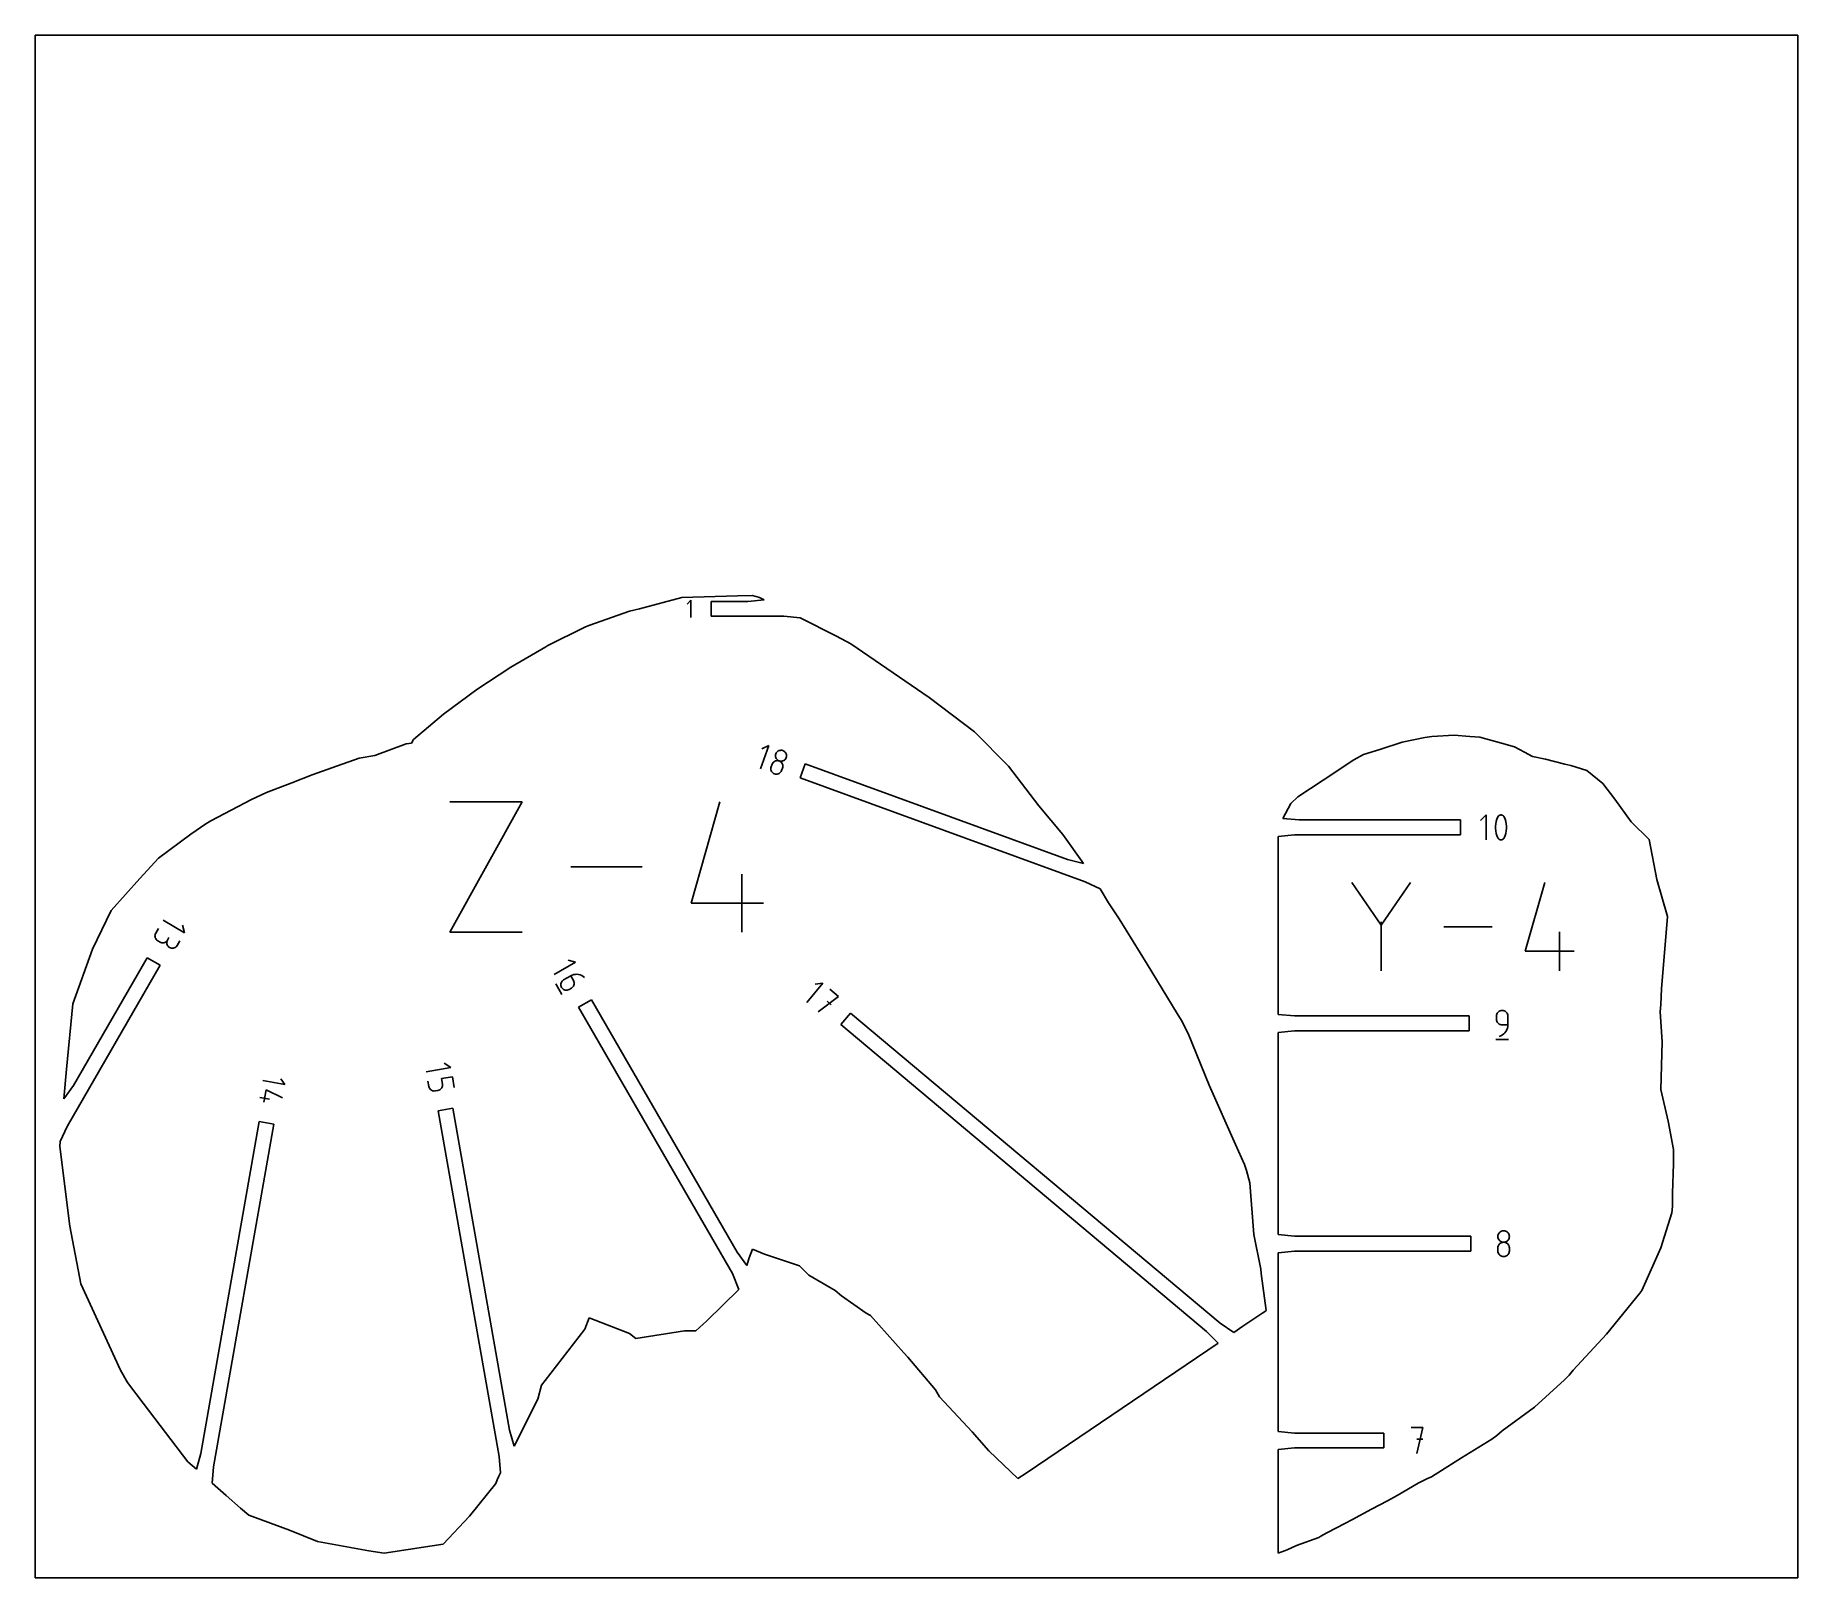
# Model space of a CAD drawing. Extents: x 0 to 480, y 0 to 420.
import ezdxf

# ---------------------------------------------------------------- set-up
doc = ezdxf.new("R2010")
doc.units = 0

msp = doc.modelspace()

# ---------------------------------------------------------------- linework, layer by layer
at = {"layer": 'annotation', "color": 1}
for p, q in [((178.543782, 266.167638), (177.503689, 265.127252)), ((178.543782, 261.489127), (178.543782, 266.167638)), ((197.514067, 220.259059), (199.826612, 226.612724)), ((199.826612, 226.612724), (197.899858, 225.713933)), ((200.409223, 220.800643), (200.339668, 220.538666)), ((200.665044, 221.503507), (200.409223, 220.800643)), ((200.409223, 220.800643), (200.409223, 220.800643)), ((200.780151, 221.748926), (200.665044, 221.503507)), ((200.932716, 221.963905), (200.780151, 221.748926)), ((201.117269, 222.145899), (200.932716, 221.963905)), ((201.328341, 222.292359), (201.117269, 222.145899)), ((201.560463, 222.400737), (201.328341, 222.292359)), ((201.808165, 222.468486), (201.560463, 222.400737)), ((201.623801, 224.066793), (201.602485, 223.803938)), ((201.602485, 223.803938), (201.626895, 223.545809)), ((201.693406, 224.328907), (201.623801, 224.066793)), ((201.626895, 223.545809), (201.694468, 223.297875)), ((201.808124, 224.573259), (201.693406, 224.328907)), ((201.693406, 224.328907), (201.693406, 224.328907)), ((201.694468, 223.297875), (201.80264, 223.065602)), ((201.80264, 223.065602), (201.948848, 222.854459)), ((201.960387, 224.787407), (201.808124, 224.573259)), ((202.065978, 222.493057), (201.808165, 222.468486)), ((201.948848, 222.854459), (202.13053, 222.669912)), ((202.144712, 224.968776), (201.960387, 224.787407)), ((202.328433, 222.471905), (202.065978, 222.493057)), ((202.13053, 222.669912), (202.345121, 222.51743)), ((202.355621, 225.114788), (202.144712, 224.968776)), ((202.59006, 222.40248), (202.328433, 222.471905)), ((202.345121, 222.51743), (202.59006, 222.40248)), ((202.587634, 225.222866), (202.355621, 225.114788)), ((202.83527, 225.290433), (202.587634, 225.222866)), ((202.835108, 222.287505), (202.59006, 222.40248)), ((202.59006, 222.40248), (202.59006, 222.40248)), ((202.59006, 222.40248), (202.59006, 222.40248)), ((202.59006, 222.40248), (202.851582, 222.333094)), ((203.049768, 222.135039), (202.835108, 222.287505)), ((203.093049, 225.314911), (202.83527, 225.290433)), ((202.851582, 222.333094), (203.113982, 222.311965)), ((203.231486, 221.950539), (203.049768, 222.135039)), ((203.355491, 225.293724), (203.093049, 225.314911)), ((203.113982, 222.311965), (203.371783, 222.336553)), ((203.377704, 221.739464), (203.231486, 221.950539)), ((203.617116, 225.224294), (203.355491, 225.293724)), ((203.371783, 222.336553), (203.619505, 222.404317)), ((203.485867, 221.507269), (203.377704, 221.739464)), ((203.55342, 221.259413), (203.485867, 221.507269)), ((203.577807, 221.001353), (203.55342, 221.259413)), ((203.556471, 220.738546), (203.577807, 221.001353)), ((203.862161, 225.109311), (203.617116, 225.224294)), ((203.617116, 225.224294), (203.617116, 225.224294)), ((203.619505, 222.404317), (203.851672, 222.512717)), ((203.851672, 222.512717), (204.062804, 222.659211)), ((204.076823, 224.956847), (203.862161, 225.109311)), ((204.062804, 222.659211), (204.247425, 222.841258)), ((204.258558, 224.772398), (204.076823, 224.956847)), ((204.247425, 222.841258), (204.400057, 223.056319)), ((204.404827, 224.561462), (204.258558, 224.772398)), ((204.400057, 223.056319), (204.51522, 223.301851)), ((204.513088, 224.329534), (204.404827, 224.561462)), ((204.580799, 224.082113), (204.513088, 224.329534)), ((204.51522, 223.301851), (204.584406, 223.562775)), ((204.51522, 223.301851), (204.51522, 223.301851)), ((204.605419, 223.824694), (204.580799, 224.082113)), ((204.584406, 223.562775), (204.605419, 223.824694)), ((200.339668, 220.538666), (200.318485, 220.276177)), ((200.318485, 220.276177), (200.343088, 220.018578)), ((200.343088, 220.018578), (200.410889, 219.771272)), ((200.410889, 219.771272), (200.519302, 219.539661)), ((200.519302, 219.539661), (200.665739, 219.329146)), ((200.665739, 219.329146), (200.847614, 219.14513)), ((200.847614, 219.14513), (201.062339, 218.993014)), ((201.062339, 218.993014), (201.307327, 218.8782)), ((201.307327, 218.8782), (201.307327, 218.8782)), ((201.307327, 218.8782), (201.568799, 218.808677)), ((201.568799, 218.808677), (201.831066, 218.787183)), ((201.831066, 218.787183), (202.088674, 218.811241)), ((202.088674, 218.811241), (202.336167, 218.878376)), ((202.336167, 218.878376), (202.568093, 218.986114)), ((202.568093, 218.986114), (202.778997, 219.13198)), ((202.778997, 219.13198), (202.963425, 219.313497)), ((202.963425, 219.313497), (203.115923, 219.528191)), ((203.115923, 219.528191), (203.231037, 219.773587)), ((203.231037, 219.773587), (203.486859, 220.476451)), ((203.486859, 220.476451), (203.556471, 220.738546)), ((203.486859, 220.476451), (203.486859, 220.476451)), ((112.86403, 175.807709), (132.572173, 211.301954)), ((132.572173, 211.301954), (112.86403, 211.301954)), ((178.600503, 183.698534), (186.471295, 211.301954)), ((395.144111, 207.69802), (393.638121, 206.191605)), ((395.144111, 200.923825), (395.144111, 207.69802)), ((398.074247, 206.550957), (397.87949, 205.922592)), ((398.333923, 207.161612), (398.074247, 206.550957)), ((398.421369, 207.307032), (398.333923, 207.161612)), ((398.333923, 207.161612), (398.333923, 207.161612)), ((398.530351, 207.430955), (398.421369, 207.307032)), ((398.657259, 207.532182), (398.530351, 207.430955)), ((398.798484, 207.609515), (398.657259, 207.532182)), ((398.95042, 207.661753), (398.798484, 207.609515)), ((399.109457, 207.687698), (398.95042, 207.661753)), ((399.271987, 207.68615), (399.109457, 207.687698)), ((399.434401, 207.655911), (399.271987, 207.68615)), ((399.593092, 207.595779), (399.434401, 207.655911)), ((399.653841, 207.563856), (399.593092, 207.595779)), ((399.593092, 207.595779), (399.593092, 207.595779)), ((399.712136, 207.527188), (399.653841, 207.563856)), ((399.767693, 207.486066), (399.712136, 207.527188)), ((399.82023, 207.440779), (399.767693, 207.486066)), ((399.869462, 207.391618), (399.82023, 207.440779)), ((399.915106, 207.338873), (399.869462, 207.391618)), ((399.95688, 207.282834), (399.915106, 207.338873)), ((399.994501, 207.223792), (399.95688, 207.282834)), ((400.027684, 207.162037), (399.994501, 207.223792)), ((400.288618, 206.550123), (400.027684, 207.162037)), ((400.027684, 207.162037), (400.027684, 207.162037)), ((400.484319, 205.920814), (400.288618, 206.550123)), ((397.749652, 205.281528), (397.684733, 204.632775)), ((397.684733, 204.632775), (397.684733, 203.981344)), ((397.684733, 203.981344), (397.749652, 203.332245)), ((397.87949, 205.922592), (397.749652, 205.281528)), ((397.749652, 203.332245), (397.87949, 202.690489)), ((397.87949, 202.690489), (398.074247, 202.061085)), ((398.074247, 202.061085), (398.333923, 201.449045)), ((400.027684, 201.44947), (400.288618, 202.060251)), ((400.288618, 202.060251), (400.484319, 202.688711)), ((400.614786, 205.279121), (400.484319, 205.920814)), ((400.484319, 202.688711), (400.614786, 203.329838)), ((400.68002, 204.630053), (400.614786, 205.279121)), ((400.614786, 203.329838), (400.68002, 203.978622)), ((400.68002, 203.978622), (400.68002, 204.630053)), ((398.333923, 201.449045), (398.333923, 201.449045)), ((398.333923, 201.449045), (398.366985, 201.387413)), ((398.366985, 201.387413), (398.404328, 201.328665)), ((398.404328, 201.328665), (398.445792, 201.27298)), ((398.445792, 201.27298), (398.491222, 201.220537)), ((398.491222, 201.220537), (398.540459, 201.171513)), ((398.540459, 201.171513), (398.593347, 201.126087)), ((398.593347, 201.126087), (398.649727, 201.084437)), ((398.649727, 201.084437), (398.709443, 201.046741)), ((398.709443, 201.046741), (398.772338, 201.013179)), ((398.772338, 201.013179), (398.772338, 201.013179)), ((398.772338, 201.013179), (398.929779, 200.954323)), ((398.929779, 200.954323), (399.091247, 200.925083)), ((399.091247, 200.925083), (399.253094, 200.924265)), ((399.253094, 200.924265), (399.411667, 200.950678)), ((399.411667, 200.950678), (399.563318, 201.003129)), ((399.563318, 201.003129), (399.704395, 201.080426)), ((399.704395, 201.080426), (399.831249, 201.181377)), ((399.831249, 201.181377), (399.940228, 201.304789)), ((399.940228, 201.304789), (400.027684, 201.44947)), ((400.027684, 201.44947), (400.027684, 201.44947)), ((165.2935, 193.554832), (145.885854, 193.554832)), ((192.4011, 175.807709), (192.4011, 191.571552)), ((366.554975, 177.670694), (358.529191, 189.277073)), ((374.57925, 189.277073), (366.554975, 177.670694)), ((405.781578, 170.564578), (411.117012, 189.276318)), ((198.308646, 183.698534), (178.600503, 183.698534)), ((34.818482, 179.008664), (40.674051, 175.62795)), ((40.674051, 175.62795), (40.123492, 177.681506)), ((366.554975, 178.604696), (366.554975, 165.21481)), ((32.619648, 175.011666), (32.598917, 174.753515)), ((32.598917, 174.753515), (32.622445, 174.497979)), ((32.686235, 175.26663), (32.619648, 175.011666)), ((32.622445, 174.497979), (32.688632, 174.250863)), ((32.800276, 175.512604), (32.686235, 175.26663)), ((32.688632, 174.250863), (32.79588, 174.017967)), ((32.79588, 174.017967), (32.942592, 173.805096)), ((33.551004, 176.812903), (32.800276, 175.512604)), ((32.800276, 175.512604), (32.800276, 175.512604)), ((32.942592, 173.805096), (33.127168, 173.618051)), ((33.127168, 173.618051), (33.348011, 173.462637)), ((33.348011, 173.462637), (33.999079, 173.086743)), ((33.999079, 173.086743), (33.999079, 173.086743)), ((33.999079, 173.086743), (34.243996, 172.973251)), ((34.243996, 172.973251), (34.498218, 172.906955)), ((34.498218, 172.906955), (34.755911, 172.886343)), ((34.755911, 172.886343), (35.01124, 172.909904)), ((35.01124, 172.909904), (35.258374, 172.976125)), ((35.258374, 172.976125), (35.491477, 173.083495)), ((35.491477, 173.083495), (35.704716, 173.230501)), ((35.704716, 173.230501), (35.892258, 173.415631)), ((35.867724, 173.136388), (35.847129, 172.878159)), ((35.847129, 172.878159), (35.870882, 172.622493)), ((35.934245, 173.39139), (35.867724, 173.136388)), ((35.892258, 173.415631), (36.04827, 173.637374)), ((36.04827, 173.637374), (35.934245, 173.39139)), ((36.04827, 173.637374), (36.424164, 174.288442)), ((36.424164, 174.288442), (36.04827, 173.637374)), ((36.04827, 173.637374), (36.04827, 173.637374)), ((38.648868, 172.135918), (39.399596, 173.436217)), ((132.572173, 175.807709), (112.86403, 175.807709)), ((396.761059, 177.245941), (383.605051, 177.245941)), ((415.136694, 165.215564), (415.136694, 175.901521)), ((35.870882, 172.622493), (35.937406, 172.375182)), ((35.937406, 172.375182), (36.045125, 172.142015)), ((36.045125, 172.142015), (36.192461, 171.928783)), ((36.192461, 171.928783), (36.377838, 171.741277)), ((36.377838, 171.741277), (36.599677, 171.585287)), ((36.599677, 171.585287), (36.599677, 171.585287)), ((36.599677, 171.585287), (36.844594, 171.471794)), ((36.844594, 171.471794), (37.098816, 171.405499)), ((37.098816, 171.405499), (37.356509, 171.384887)), ((37.356509, 171.384887), (37.611838, 171.408448)), ((37.611838, 171.408448), (37.858972, 171.474669)), ((37.858972, 171.474669), (38.092075, 171.582039)), ((38.092075, 171.582039), (38.305314, 171.729045)), ((38.305314, 171.729045), (38.492857, 171.914175)), ((38.492857, 171.914175), (38.648868, 172.135918)), ((147.157265, 167.59448), (145.103553, 168.14446)), ((419.141287, 170.564578), (405.781578, 170.564578)), ((141.301696, 164.213765), (147.157265, 167.59448)), ((145.817351, 163.893341), (143.871126, 162.769687)), ((146.229764, 164.093058), (145.817351, 163.893341)), ((146.568079, 162.593042), (145.817351, 163.893341)), ((146.65856, 164.228573), (146.229764, 164.093058)), ((147.096997, 164.300674), (146.65856, 164.228573)), ((147.538334, 164.310146), (147.096997, 164.300674)), ((147.975832, 164.257777), (147.538334, 164.310146)), ((148.402749, 164.144353), (147.975832, 164.257777)), ((148.812344, 163.970661), (148.402749, 164.144353)), ((149.197878, 163.737489), (148.812344, 163.970661)), ((149.552609, 163.445622), (149.197878, 163.737489)), ((149.552609, 163.445622), (149.552609, 163.445622)), ((141.743385, 161.75838), (143.433742, 158.830596)), ((143.142981, 161.731848), (143.119321, 161.476156)), ((143.119321, 161.476156), (143.139921, 161.21803)), ((143.139921, 161.21803), (143.206328, 160.963305)), ((143.209357, 161.979276), (143.142981, 161.731848)), ((143.206328, 160.963305), (143.320086, 160.717812)), ((143.316905, 162.212606), (143.209357, 161.979276)), ((143.464079, 162.426006), (143.316905, 162.212606)), ((143.320086, 160.717812), (143.320086, 160.717812)), ((143.320086, 160.717812), (143.476089, 160.496065)), ((143.649334, 162.613644), (143.464079, 162.426006)), ((143.476089, 160.496065), (143.663633, 160.310935)), ((143.871126, 162.769687), (143.649334, 162.613644)), ((143.663633, 160.310935), (143.876919, 160.163956)), ((143.871126, 162.769687), (143.871126, 162.769687)), ((143.876919, 160.163956), (144.110151, 160.056661)), ((144.110151, 160.056661), (144.357531, 159.990581)), ((144.357531, 159.990581), (144.613261, 159.967252)), ((144.613261, 159.967252), (144.871544, 159.988204)), ((144.871544, 159.988204), (145.126584, 160.054972)), ((145.126584, 160.054972), (145.372582, 160.169089)), ((145.372582, 160.169089), (146.020344, 160.543075)), ((146.020344, 160.543075), (146.242058, 160.698992)), ((146.020344, 160.543075), (146.020344, 160.543075)), ((146.242058, 160.698992), (146.427096, 160.886303)), ((146.427096, 160.886303), (146.573944, 161.099253)), ((146.682229, 162.34713), (146.568079, 162.593042)), ((146.573944, 161.099253), (146.681083, 161.332085)), ((146.681083, 161.332085), (146.746999, 161.579045)), ((146.749088, 162.092323), (146.682229, 162.34713)), ((146.746999, 161.579045), (146.770172, 161.834376)), ((146.770172, 161.834376), (146.749088, 162.092323)), ((210.135455, 156.676047), (214.479263, 161.852796)), ((214.479263, 161.852796), (212.362449, 161.667298)), ((218.722259, 158.292499), (216.42022, 160.22414)), ((213.227593, 154.081434), (218.722259, 158.292499)), ((216.787895, 155.987213), (215.637037, 156.952897)), ((398.14271, 153.683047), (398.026878, 153.43913)), ((398.297151, 153.901615), (398.14271, 153.683047)), ((398.485745, 154.090394), (398.297151, 153.901615)), ((398.704036, 154.244947), (398.485745, 154.090394)), ((398.94757, 154.360836), (398.704036, 154.244947)), ((399.211888, 154.433624), (398.94757, 154.360836)), ((399.492537, 154.458873), (399.211888, 154.433624)), ((399.773767, 154.433624), (399.492537, 154.458873)), ((399.492537, 154.458873), (399.492537, 154.458873)), ((400.038395, 154.360836), (399.773767, 154.433624)), ((400.282019, 154.244947), (400.038395, 154.360836)), ((400.500238, 154.090394), (400.282019, 154.244947)), ((400.68865, 153.901615), (400.500238, 154.090394)), ((400.842855, 153.683047), (400.68865, 153.901615)), ((400.95845, 153.43913), (400.842855, 153.683047)), ((397.954111, 153.174299), (397.928865, 152.892993)), ((397.928865, 152.892993), (397.928865, 152.110054)), ((397.928865, 152.110054), (397.928865, 152.110054)), ((397.928865, 152.110054), (397.954111, 151.828763)), ((398.026878, 153.43913), (397.954111, 153.174299)), ((397.954111, 151.828763), (398.026878, 151.563973)), ((398.026878, 151.563973), (398.14271, 151.320114)), ((398.14271, 151.320114), (398.297151, 151.101616)), ((398.297151, 151.101616), (398.485745, 150.912911)), ((398.485745, 150.912911), (398.704036, 150.758427)), ((398.704036, 150.758427), (398.94757, 150.642597)), ((398.94757, 150.642597), (399.211888, 150.569849)), ((399.211888, 150.569849), (399.492537, 150.544616)), ((399.492537, 150.544616), (401.056208, 150.544616)), ((400.536215, 148.779085), (400.75735, 149.181344)), ((400.75735, 149.181344), (400.920555, 149.613512)), ((400.920555, 149.613512), (401.021588, 150.069848)), ((401.031035, 153.174299), (400.95845, 153.43913)), ((401.021588, 150.069848), (401.056208, 150.544616)), ((401.056208, 152.892993), (401.031035, 153.174299)), ((401.056208, 150.544616), (401.056208, 152.892993)), ((401.056208, 152.892993), (401.056208, 152.892993)), ((397.733462, 146.537073), (401.254262, 146.537073)), ((398.710039, 147.417273), (399.157203, 147.583908)), ((398.710039, 147.417273), (398.710039, 147.417273)), ((399.157203, 147.583908), (399.567644, 147.809146)), ((399.567644, 147.809146), (399.93712, 148.087247)), ((399.93712, 148.087247), (400.261391, 148.412473)), ((400.261391, 148.412473), (400.536215, 148.779085)), ((113.151238, 138.915629), (111.409485, 140.134852)), ((61.939483, 135.365264), (67.956187, 134.304356)), ((67.956187, 134.304356), (66.854072, 135.877866)), ((106.492531, 137.74152), (113.151238, 138.915629)), ((106.932785, 135.244713), (107.19351, 133.766068)), ((110.626267, 135.895974), (113.591493, 136.418823)), ((110.886993, 134.417328), (110.626267, 135.895974)), ((110.910074, 134.147645), (110.886993, 134.417328)), ((113.591493, 136.418823), (114.112943, 133.461532)), ((61.129183, 130.769821), (63.801345, 130.298646)), ((62.290199, 129.532567), (62.879267, 132.873335)), ((62.879267, 132.873335), (67.323125, 130.714087)), ((107.19351, 133.766068), (107.19351, 133.766068)), ((107.19351, 133.766068), (107.264167, 133.504887)), ((107.264167, 133.504887), (107.377031, 133.267071)), ((107.377031, 133.267071), (107.52717, 133.056093)), ((107.52717, 133.056093), (107.70965, 132.87543)), ((107.70965, 132.87543), (107.919541, 132.728555)), ((107.919541, 132.728555), (108.151909, 132.618944)), ((108.151909, 132.618944), (108.401822, 132.550072)), ((108.401822, 132.550072), (108.664347, 132.525413)), ((108.664347, 132.525413), (108.934551, 132.548442)), ((108.934551, 132.548442), (109.67116, 132.678326)), ((109.67116, 132.678326), (109.932819, 132.749064)), ((109.67116, 132.678326), (109.67116, 132.678326)), ((109.932819, 132.749064), (110.170739, 132.86193)), ((110.170739, 132.86193), (110.381532, 133.011991)), ((110.381532, 133.011991), (110.561812, 133.194317)), ((110.561812, 133.194317), (110.708193, 133.403977)), ((110.708193, 133.403977), (110.817288, 133.636038)), ((110.817288, 133.636038), (110.885711, 133.885572)), ((110.885711, 133.885572), (110.910074, 134.147645)), ((398.363427, 93.199028), (398.338196, 92.919036)), ((398.338196, 92.919036), (398.338196, 92.919036)), ((398.338196, 92.919036), (398.363442, 92.63773)), ((398.436158, 93.462834), (398.363427, 93.199028)), ((398.363442, 92.63773), (398.436208, 92.3729)), ((398.551942, 93.705983), (398.436158, 93.462834)), ((398.436208, 92.3729), (398.55204, 92.128982)), ((398.706336, 93.923999), (398.551942, 93.705983)), ((398.55204, 92.128982), (398.706481, 91.910415)), ((398.894894, 94.112408), (398.706336, 93.923999)), ((398.706481, 91.910415), (398.895075, 91.721636)), ((399.113171, 94.266737), (398.894894, 94.112408)), ((398.895075, 91.721636), (399.113367, 91.567083)), ((399.356722, 94.382512), (399.113171, 94.266737)), ((399.356722, 91.255125), (399.113171, 91.139247)), ((399.113367, 91.567083), (399.3569, 91.451193)), ((399.621103, 94.455257), (399.356722, 94.382512)), ((399.621103, 91.327909), (399.356722, 91.255125)), ((399.3569, 91.451193), (399.621219, 91.378406)), ((399.901868, 94.4805), (399.621103, 94.455257)), ((399.901868, 91.353157), (399.621103, 91.327909)), ((399.621219, 91.378406), (399.901868, 91.353157)), ((400.182632, 94.455257), (399.901868, 94.4805)), ((399.901868, 94.4805), (399.901868, 94.4805)), ((399.901868, 91.353157), (400.182516, 91.378406)), ((400.182632, 91.327923), (399.901868, 91.353157)), ((399.901868, 91.353157), (399.901868, 91.353157)), ((399.901868, 91.353157), (399.901868, 91.353157)), ((400.182516, 91.378406), (400.446835, 91.451193)), ((400.447013, 94.382512), (400.182632, 94.455257)), ((400.447013, 91.255176), (400.182632, 91.327923)), ((400.446835, 91.451193), (400.690368, 91.567083)), ((400.690564, 94.266737), (400.447013, 94.382512)), ((400.690564, 91.139345), (400.447013, 91.255176)), ((400.690368, 91.567083), (400.90866, 91.721636)), ((400.908841, 94.112408), (400.690564, 94.266737)), ((400.90866, 91.721636), (401.097254, 91.910415)), ((401.097399, 93.923999), (400.908841, 94.112408)), ((401.097254, 91.910415), (401.251695, 92.128982)), ((401.251793, 93.705983), (401.097399, 93.923999)), ((401.251695, 92.128982), (401.367527, 92.3729)), ((401.367577, 93.462834), (401.251793, 93.705983)), ((401.367527, 92.3729), (401.440293, 92.63773)), ((401.440308, 93.199028), (401.367577, 93.462834)), ((401.440293, 92.63773), (401.465539, 92.919036)), ((401.465539, 92.919036), (401.440308, 93.199028)), ((401.465539, 92.919036), (401.465539, 92.919036)), ((398.363427, 90.068893), (398.338196, 89.787719)), ((398.338196, 89.787719), (398.338196, 89.008754)), ((398.338196, 89.008754), (398.338196, 89.008754)), ((398.338196, 89.008754), (398.363442, 88.727599)), ((398.436158, 90.333622), (398.363427, 90.068893)), ((398.363442, 88.727599), (398.436208, 88.463174)), ((398.551942, 90.577462), (398.436158, 90.333622)), ((398.436208, 88.463174), (398.55204, 88.219844)), ((398.706336, 90.795975), (398.551942, 90.577462)), ((398.55204, 88.219844), (398.706481, 88.001974)), ((398.894894, 90.984717), (398.706336, 90.795975)), ((398.706481, 88.001974), (398.895075, 87.813927)), ((399.113171, 91.139247), (398.894894, 90.984717)), ((398.895075, 87.813927), (399.113367, 87.660071)), ((399.113367, 87.660071), (399.3569, 87.544769)), ((399.3569, 87.544769), (399.621219, 87.472387)), ((399.621219, 87.472387), (399.901868, 87.44729)), ((399.901868, 87.44729), (400.182516, 87.472387)), ((399.901868, 87.44729), (399.901868, 87.44729)), ((400.182516, 87.472387), (400.446835, 87.544769)), ((400.446835, 87.544769), (400.690368, 87.660071)), ((400.690368, 87.660071), (400.90866, 87.813927)), ((400.908841, 90.984862), (400.690564, 91.139345)), ((400.90866, 87.813927), (401.097254, 88.001974)), ((401.097399, 90.796156), (400.908841, 90.984862)), ((401.097254, 88.001974), (401.251695, 88.219844)), ((401.251793, 90.577659), (401.097399, 90.796156)), ((401.251695, 88.219844), (401.367527, 88.463174)), ((401.367577, 90.3338), (401.251793, 90.577659)), ((401.367527, 88.463174), (401.440293, 88.727599)), ((401.440308, 90.06901), (401.367577, 90.3338)), ((401.440293, 88.727599), (401.465539, 89.008754)), ((401.465539, 89.787719), (401.440308, 90.06901)), ((401.465539, 89.008754), (401.465539, 89.787719)), ((401.465539, 89.787719), (401.465539, 89.787719)), ((377.854068, 40.900369), (374.722751, 40.900369)), ((376.28863, 33.858769), (377.854068, 40.900369)), ((377.854068, 37.764635), (376.28863, 37.764635))]:
    msp.add_line(p, q, dxfattribs=at)
at = {"layer": 'boundary', "color": 5}
for p, q in [((176.123656, 266.869457), (164.539352, 263.799048)), ((191.261885, 267.347026), (176.123656, 266.869457)), ((184.047314, 261.802882), (184.047315, 265.853883)), ((184.047315, 265.853883), (194.043499, 265.853883)), ((195.299566, 267.448581), (191.261885, 267.347026)), ((194.043499, 265.853883), (198.498814, 266.293983)), ((197.258387, 266.91667), (195.299566, 267.448581)), ((198.498814, 266.293983), (197.258387, 266.91667)), ((150.731868, 259.277452), (149.634236, 258.796938)), ((161.831494, 263.18984), (150.731868, 259.277452)), ((164.539352, 263.799048), (161.831494, 263.18984)), ((203.847072, 261.802883), (184.047314, 261.802882)), ((208.302385, 261.362783), (203.847072, 261.802883)), ((218.175667, 256.341092), (208.302385, 261.362783)), ((149.634236, 258.796938), (139.565068, 253.812921)), ((222.090117, 254.337113), (218.175667, 256.341092)), ((139.015255, 253.497009), (129.478358, 247.975723)), ((139.565068, 253.812921), (139.015255, 253.497009)), ((243.438998, 239.707017), (222.090117, 254.337113)), ((129.478358, 247.975723), (120.233954, 241.855664)), ((120.233954, 241.855664), (111.153344, 235.129567)), ((255.770027, 230.337595), (243.438998, 239.707017)), ((111.153344, 235.129567), (103.046082, 228.253457)), ((101.048984, 227.103892), (92.508906, 223.91434)), ((102.425413, 227.242987), (101.048984, 227.103892)), ((103.046082, 228.253457), (102.425413, 227.242987)), ((265.09749, 220.968519), (255.770027, 230.337595)), ((372.232108, 227.562285), (366.193532, 225.551388)), ((378.435451, 228.743809), (372.232108, 227.562285)), ((380.319552, 229.025902), (378.435451, 228.743809)), ((386.389634, 229.44098), (380.319552, 229.025902)), ((390.739151, 229.045971), (386.389634, 229.44098)), ((393.441779, 228.891772), (390.739151, 229.045971)), ((399.276035, 227.238996), (393.441779, 228.891772)), ((402.856915, 226.26464), (399.276035, 227.238996)), ((405.586668, 224.756223), (402.856915, 226.26464)), ((88.252323, 223.197264), (80.770161, 220.483855)), ((92.508906, 223.91434), (88.252323, 223.197264)), ((208.309765, 217.771936), (209.695288, 221.57863)), ((209.695288, 221.57863), (281.123734, 195.580802)), ((273.349774, 210.144119), (265.09749, 220.968519)), ((359.068935, 222.750026), (350.735732, 217.165805)), ((361.726804, 224.126101), (359.068935, 222.750026)), ((366.193532, 225.551388), (361.726804, 224.126101)), ((407.749325, 223.622101), (405.586668, 224.756223)), ((411.286701, 222.887403), (407.749325, 223.622101)), ((416.590684, 221.56756), (411.286701, 222.887403)), ((418.236149, 221.191113), (416.590684, 221.56756)), ((422.554768, 219.800833), (418.236149, 221.191113)), ((69.871502, 216.405793), (62.989753, 213.839844)), ((75.436597, 218.656411), (69.871502, 216.405793)), ((80.770161, 220.483855), (75.436597, 218.656411)), ((285.940794, 189.516552), (208.309765, 217.771936)), ((350.735732, 217.165805), (343.856648, 212.612428)), ((426.956842, 216.223011), (422.554768, 219.800833)), ((430.208165, 211.97753), (426.956842, 216.223011)), ((58.895295, 211.898057), (47.832188, 206.065138)), ((62.989753, 213.839844), (58.895295, 211.898057)), ((343.856648, 212.612428), (341.921463, 210.803204)), ((434.666496, 205.821055), (430.208165, 211.97753)), ((279.816903, 202.337622), (273.349774, 210.144119)), ((341.921463, 210.803204), (339.796361, 206.776522)), ((339.796361, 206.776522), (344.251676, 206.336422)), ((42.356915, 202.481048), (33.54268, 195.964624)), ((46.427849, 205.267924), (42.356915, 202.481048)), ((47.832188, 206.065138), (46.427849, 205.267924)), ((285.460883, 194.470554), (279.816903, 202.337622)), ((342.935372, 202.285422), (338.480057, 201.845322)), ((338.480057, 201.845322), (338.480057, 153.403673)), ((388.182558, 202.285422), (342.935372, 202.285422)), ((344.251676, 206.336422), (388.182558, 206.336422)), ((388.182558, 206.336422), (388.182558, 202.285422)), ((439.52509, 201.007296), (434.666496, 205.821055)), ((441.662583, 190.120996), (439.52509, 201.007296)), ((33.54268, 195.964624), (28.476165, 190.368397)), ((281.123734, 195.580802), (285.460883, 194.470554)), ((28.476165, 190.368397), (20.707439, 181.681972)), ((289.976897, 187.579186), (285.940794, 189.516552)), ((292.326636, 183.77585), (289.976897, 187.579186)), ((444.566742, 180.068942), (441.662583, 190.120996)), ((295.158995, 179.431177), (292.326636, 183.77585)), ((20.707439, 181.681972), (15.632122, 171.161639)), ((302.853354, 167.033998), (295.158995, 179.431177)), ((442.91409, 160.332873), (444.566742, 180.068942)), ((15.632122, 171.161639), (10.233036, 156.295147)), ((10.401591, 134.00694), (30.49449, 168.808862)), ((30.49449, 168.808862), (34.002759, 166.783361)), ((34.002759, 166.783361), (8.648419, 122.868356)), ((310.967098, 153.661671), (302.853354, 167.033998)), ((442.6973, 156.048145), (442.91409, 160.332873)), ((10.233036, 156.295147), (8.485711, 138.465323)), ((147.972988, 155.369177), (151.481257, 157.394677)), ((189.859363, 82.819848), (147.972988, 155.369177)), ((151.481257, 157.394677), (191.161975, 88.665658)), ((219.428892, 150.644643), (222.032825, 153.747889)), ((222.032825, 153.747889), (322.687772, 69.28836)), ((312.188555, 151.686466), (310.967098, 153.661671)), ((442.558329, 154.111891), (442.6973, 156.048145)), ((443.099759, 145.960247), (442.558329, 154.111891)), ((319.007329, 67.088414), (219.428892, 150.644643)), ((313.992002, 148.19334), (312.188555, 151.686466)), ((338.480057, 153.403673), (342.935371, 152.963573)), ((342.935371, 148.912573), (338.480057, 148.472473)), ((342.935371, 152.963573), (390.516862, 152.963573)), ((390.516862, 148.912573), (342.935371, 148.912573)), ((390.516862, 152.963573), (390.516862, 148.912573)), ((319.718332, 134.114123), (313.992002, 148.19334)), ((338.480057, 148.472473), (338.480057, 93.433911)), ((442.748434, 132.976173), (443.099759, 145.960247)), ((8.485711, 138.465323), (7.792796, 130.368574)), ((7.792796, 130.368574), (10.401591, 134.00694)), ((326.891083, 117.957381), (319.718332, 134.114123)), ((444.726319, 124.276419), (442.748434, 132.976173)), ((109.736467, 127.148609), (113.725923, 127.852058)), ((126.337018, 33.002205), (109.736467, 127.148609)), ((113.725923, 127.852058), (129.187862, 40.16305)), ((8.648419, 122.868356), (6.8019, 118.789891)), ((45.087026, 33.862955), (61.01864, 124.215628)), ((65.008096, 123.51218), (48.552095, 30.185561)), ((61.01864, 124.215628), (65.008096, 123.51218)), ((446.154672, 116.570024), (444.726319, 124.276419)), ((6.8019, 118.789891), (6.6875, 117.453126)), ((6.6875, 117.453126), (9.434447, 95.748699)), ((329.35655, 112.502079), (326.891083, 117.957381)), ((446.159235, 112.726061), (446.154672, 116.570024)), ((329.829564, 110.914259), (329.35655, 112.502079)), ((330.803513, 107.486738), (329.829564, 110.914259)), ((445.908523, 104.752985), (446.159235, 112.726061)), ((331.846346, 93.42049), (330.803513, 107.486738)), ((445.712106, 99.361062), (445.914274, 101.071701)), ((445.914274, 101.071701), (445.908523, 104.752985)), ((442.746025, 89.873875), (445.712106, 99.361062)), ((9.434447, 95.748699), (12.458273, 80.037182)), ((333.777903, 84.006459), (331.846346, 93.42049)), ((338.480057, 93.433911), (342.935371, 92.993811)), ((342.935371, 92.993811), (390.925751, 92.993811)), ((390.925751, 92.993811), (390.925751, 88.942811)), ((191.161975, 88.665658), (193.77077, 85.027292)), ((193.77077, 85.027292), (194.465714, 87.142834)), ((194.465714, 87.142834), (195.307789, 89.486956)), ((195.307789, 89.486956), (198.602238, 88.11647)), ((198.602238, 88.11647), (208.098643, 84.930433)), ((342.935371, 88.942811), (338.480057, 88.502711)), ((338.480057, 88.502711), (338.480057, 39.845168)), ((390.925751, 88.942811), (342.935371, 88.942811)), ((437.52788, 78.206917), (442.746025, 89.873875)), ((191.616112, 78.468107), (189.859363, 82.819848)), ((208.098643, 84.930433), (210.6909, 82.381998)), ((210.6909, 82.381998), (217.832956, 78.217665)), ((333.905147, 82.818201), (333.777903, 84.006459)), ((335.202466, 72.731039), (333.905147, 82.818201)), ((12.458273, 80.037182), (23.237245, 56.529071)), ((182.910857, 69.939384), (191.616112, 78.468107)), ((217.832956, 78.217665), (219.580743, 76.734559)), ((427.930272, 66.342628), (436.981303, 77.49048)), ((436.981303, 77.49048), (437.52788, 78.206917)), ((219.580743, 76.734559), (226.248891, 72.084443)), ((226.248891, 72.084443), (227.432392, 71.389825)), ((333.201888, 71.376871), (334.337197, 72.145348)), ((334.337197, 72.145348), (334.777325, 72.443266)), ((334.777325, 72.443266), (335.202466, 72.731039)), ((138.883497, 53.694994), (149.635144, 67.672619)), ((149.635144, 67.672619), (150.85388, 70.750495)), ((150.85388, 70.750495), (161.882249, 66.460276)), ((163.602502, 65.111056), (176.811244, 67.218023)), ((176.811244, 67.218023), (179.927116, 67.198574)), ((179.927116, 67.198574), (182.910857, 69.939384)), ((227.432392, 71.389825), (236.590351, 61.239658)), ((322.687772, 69.28836), (326.383632, 66.761675)), ((326.383632, 66.761675), (328.913705, 68.474251)), ((328.913705, 68.474251), (333.201888, 71.376871)), ((161.882249, 66.460276), (163.602502, 65.111056)), ((269.849227, 28.494217), (322.137407, 63.887457)), ((322.137407, 63.887457), (319.007329, 67.088414)), ((418.840791, 56.530969), (427.930272, 66.342628)), ((236.590351, 61.239658), (237.599051, 60.060339)), ((237.599051, 60.060339), (245.194685, 51.20586)), ((23.237245, 56.529071), (25.078461, 53.123981)), ((25.078461, 53.123981), (29.369116, 47.531238)), ((137.881677, 52.46448), (138.883497, 53.694994)), ((408.272282, 46.446705), (416.483324, 53.861593)), ((416.483324, 53.861593), (417.70655, 55.153175)), ((417.70655, 55.153175), (418.840791, 56.530969)), ((130.394933, 35.851845), (136.896202, 48.641647)), ((136.896202, 48.641647), (137.881677, 52.46448)), ((245.194685, 51.20586), (246.297669, 49.261297)), ((246.297669, 49.261297), (255.149367, 39.689585)), ((29.369116, 47.531238), (41.594463, 31.572569)), ((399.515044, 40.031447), (408.272282, 46.446705)), ((129.187862, 40.16305), (130.394933, 35.851845)), ((255.149367, 39.689585), (259.705948, 34.597161)), ((338.480057, 39.845168), (342.935371, 39.405069)), ((342.935371, 39.405069), (367.312513, 39.405069)), ((367.312513, 39.405069), (367.312513, 35.354069)), ((396.701802, 37.700632), (398.060891, 38.76196)), ((398.060891, 38.76196), (399.515044, 40.031447)), ((43.879955, 29.551749), (45.087026, 33.862955)), ((259.705948, 34.597161), (267.620368, 26.985529)), ((342.935371, 35.354069), (338.480057, 34.913968)), ((338.480057, 34.913968), (338.480057, 6.6875)), ((367.312513, 35.354069), (342.935371, 35.354069)), ((388.380754, 32.626615), (396.701802, 37.700632)), ((41.594463, 31.572569), (43.879955, 29.551749)), ((48.552095, 30.185561), (48.211852, 25.72151)), ((126.677262, 28.538154), (126.337018, 33.002205)), ((380.258559, 27.521029), (388.380754, 32.626615)), ((48.211852, 25.72151), (52.019711, 22.354623)), ((118.259215, 16.765372), (125.417844, 25.660037)), ((125.417844, 25.660037), (125.753322, 26.642317)), ((125.753322, 26.642317), (126.231623, 27.661459)), ((126.231623, 27.661459), (126.677262, 28.538154)), ((267.620368, 26.985529), (269.849227, 28.494217)), ((370.874295, 22.436033), (376.627472, 25.720401)), ((376.627472, 25.720401), (379.009398, 26.945215)), ((379.009398, 26.945215), (380.258559, 27.521029)), ((52.019711, 22.354623), (55.898636, 18.946989)), ((363.917088, 18.707706), (368.241149, 20.899452)), ((368.241149, 20.899452), (370.874295, 22.436033)), ((55.898636, 18.946989), (58.166122, 17.048329)), ((58.166122, 17.048329), (69.220489, 12.975686)), ((111.104289, 9.170844), (118.259215, 16.765372)), ((351.736007, 12.188948), (356.802402, 14.892576)), ((356.802402, 14.892576), (358.518286, 15.736095)), ((358.518286, 15.736095), (363.917088, 18.707706)), ((69.220489, 12.975686), (76.908993, 9.882487)), ((76.908993, 9.882487), (90.877472, 7.338685)), ((343.460502, 8.787091), (349.593416, 10.993778)), ((349.593416, 10.993778), (350.151274, 11.278125)), ((350.151274, 11.278125), (351.736007, 12.188948)), ((90.877472, 7.338685), (94.997929, 6.6875)), ((94.997929, 6.6875), (108.09934, 8.692981)), ((108.09934, 8.692981), (111.104289, 9.170844)), ((338.480057, 6.6875), (340.977656, 7.581921)), ((340.977656, 7.581921), (343.460502, 8.787091))]:
    msp.add_line(p, q, dxfattribs=at)
at = {"layer": 'frame', "color": 5}
for p, q in [((480, 420), (0, 420)), ((0, 420), (0, 0)), ((480, 0), (480, 420)), ((0, 0), (480, 0))]:
    msp.add_line(p, q, dxfattribs=at)

doc.saveas('drawing.dxf')
